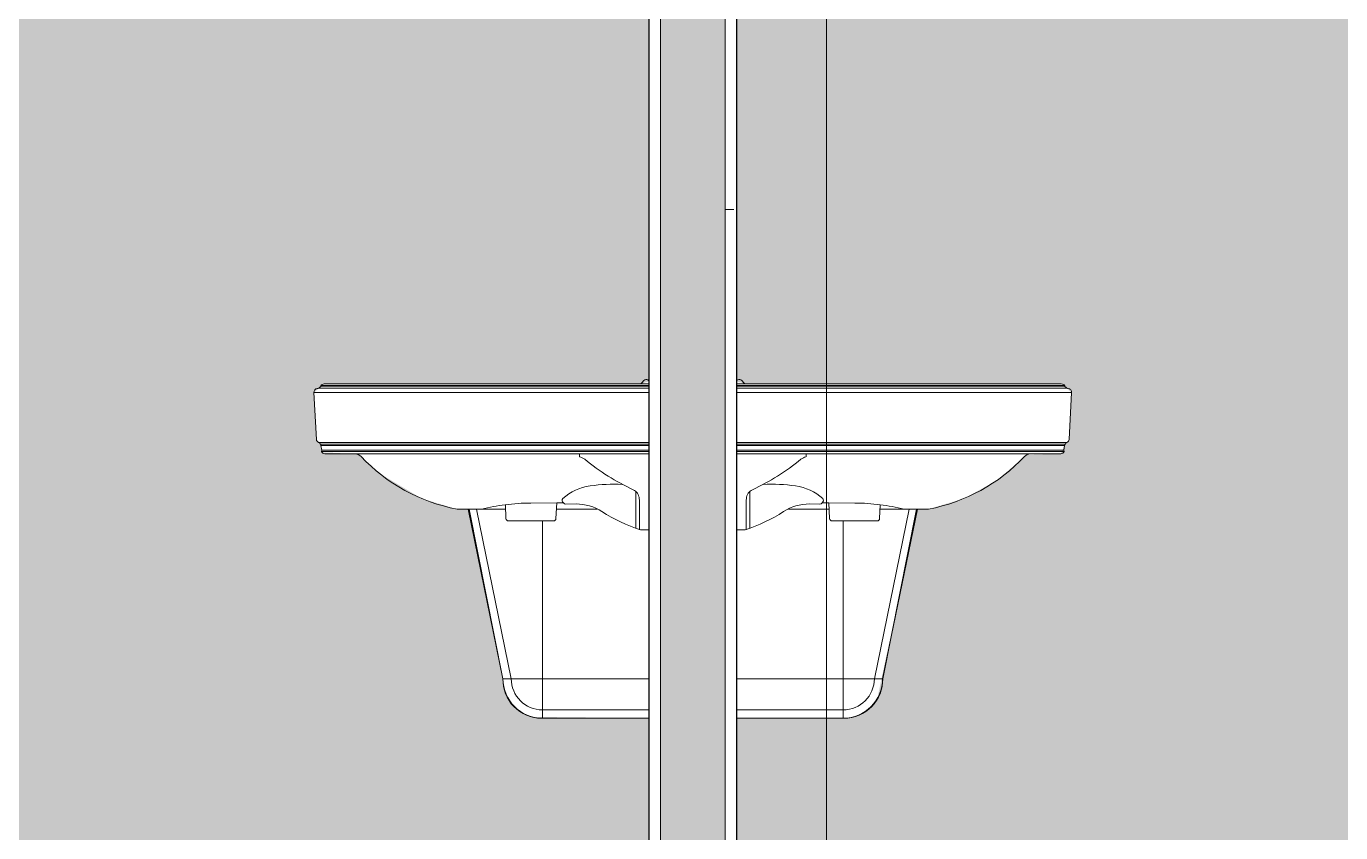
# Model space of a CAD drawing. Header units: inches. Extents: x -55396 to -733, y -290 to 853.
# Drawn here: x -15764.2 to -15693.1, y 37.6 to 81.2 of the extents above; entities that cross this region are included whole.
import ezdxf

# ---------------------------------------------------------------- set-up
doc = ezdxf.new("R2010")
doc.units = ezdxf.units.IN
doc.header["$MEASUREMENT"] = 0
for name, color, linetype, lineweight in [('A-WALL', 113, 'Continuous', 9), ('A-WALL-PATT', 111, 'Continuous', 25), ('G-ANNO-SYMB', 111, 'Continuous', 9), ('I-WALL', 2, 'Continuous', 9), ('P-SANR-FIXT', 6, 'Continuous', 9)]:
    doc.layers.add(name, color=color, linetype=linetype, lineweight=lineweight)

# ---------------------------------------------------------------- blocks, each defined once
blk = doc.blocks.new('Sink-Bathroom-Kohler-Pinoir-2035-8 - Vitreous_China-0-White-3242-Section 1')
at = {"layer": 'P-SANR-FIXT', "color": 250}
for p, q in [((22620.49, 61.881), (22602.99, 61.881)), ((22603.096, 62.122), (22603.15, 62.122)), ((22603.51, 61.881), (22620.543, 61.881)), ((22620.726, 61.8), (22602.99, 61.8)), ((22620.716, 61.755), (22602.99, 61.755)), ((22620.845, 61.651), (22602.99, 61.651)), ((22621.101, 61.421), (22602.99, 61.421)), ((22620.726, 61.8), (22620.716, 61.755)), ((22621.101, 61.421), (22620.968, 58.886)), ((22602.99, 58.72), (22620.846, 58.72)), ((22620.742, 58.622), (22602.99, 58.622)), ((22620.723, 58.546), (22602.99, 58.546)), ((22620.674, 58.295), (22602.99, 58.295)), ((22620.723, 58.546), (22620.674, 58.295)), ((22620.674, 58.295), (22620.695, 58.231)), ((22620.846, 58.72), (22620.81, 58.72)), ((22620.695, 58.231), (22602.99, 58.231)), ((22618.972, 58.105), (22602.99, 58.105)), ((22606.737, 58.105), (22606.737, 57.949)), ((22620.509, 58.105), (22618.877, 58.105)), ((22603.514, 55.679), (22603.499, 55.61)), ((22603.499, 55.61), (22603.499, 54)), ((22603.698, 56.07), (22603.698, 54.084)), ((22607.969, 55.456), (22607.605, 55.456)), ((22609.37, 55.444), (22607.609, 55.46)), ((22608.014, 54.599), (22607.969, 55.456)), ((22607.987, 55.115), (22605.788, 55.115)), ((22607.479, 55.39), (22606.924, 55.395)), ((22610.433, 45.943), (22612.313, 55.115)), ((22610.752, 55.342), (22610.716, 54.599)), ((22612.04, 55.115), (22610.741, 55.115)), ((22612.761, 55.115), (22610.882, 45.943)), ((22612.716, 55.115), (22610.883, 45.943)), ((22613.364, 55.115), (22612.04, 55.115)), ((22610.588, 54.48), (22608.142, 54.48)), ((22608.744, 54.48), (22608.744, 43.805)), ((22603.447, 54), (22602.99, 54)), ((22610.883, 45.943), (22602.99, 45.943)), ((22608.744, 44.254), (22602.99, 44.254)), ((22608.743, 43.805), (22602.99, 43.805)), ((22602.99, 43.805), (22608.796, 43.805))]:
    blk.add_line(p, q, dxfattribs=at)
for centre, radius, start, end in [((22603.096, 62.017), 0.105, 90, 180), ((22603.091, 61.843), 0.285, 29.67737, 78.03276), ((22603.516, 62.086), 0.204, 209.67737, 268.24699), ((22620.543, 61.636), 0.245, 64, 90), ((22620.537, 61.624), 0.258, 42.86018, 64), ((22620.32, 61.13), 0.74, 44.78459, 57.65186), ((22620.927, 61.794), 0.164, 240.21837, 267.78163), ((22620.913, 61.441), 0.189, 353.87058, 87.78163), ((22620.912, 58.538), 0.189, 153.73733, 177.78363), ((22620.533, 58.839), 0.301, 313.98242, 336.75526), ((22620.781, 58.895), 0.187, 290.21797, 357), ((22598.775, 67.122), 12.072, 294.81113, 309.50832), ((22607.446, 56.176), 1.91, 111.81333, 121.27444), ((22611.586, 64.513), 9.565, 280.71586, 316.76909), ((22618.922, 57.571), 0.536, 94.78466, 133.21534), ((22620.51, 58.305), 0.2, 269.91798, 338.08202), ((22604.077, 55.654), 0.563, 114.81113, 177.40918), ((22604.853, 46.74), 9.723, 82.20354, 92.53012), ((22605.798, 53.647), 2.751, 47.79646, 82.20354), ((22607.481, 55.54), 0.15, 269.50168, 326.25251), ((22607.52, 55.591), 0.158, 304.25765, 36.88766), ((22609.267, 44.012), 11.433, 82.51824, 89.48176), ((22600.843, 62.224), 8.626, 287.56998, 302.88355), ((22606.933, 52.805), 2.59, 90.19759, 122.88355), ((22609.874, 46.599), 8.787, 75.72956, 84.27044), ((22608.142, 54.608), 0.129, 184, 270), ((22610.591, 54.605), 0.125, 268.67947, 357.27144), ((22608.743, 45.943), 2.138, 270, 0), ((22608.744, 45.943), 1.689, 270, 360), ((22608.796, 45.891), 2.087, 270, 1.4104)]:
    blk.add_arc(centre, radius, start, end, dxfattribs=at)
blk = doc.blocks.new('Sink-Bathroom-Kohler-Pinoir-2035-8 - Vitreous_China-0-White-11071-Section 1')
at = {"layer": 'P-SANR-FIXT', "color": 250}
for p, q in [((22597.721, 61.881), (22580.688, 61.881)), ((22580.74, 61.881), (22598.24, 61.881)), ((22598.135, 62.122), (22598.081, 62.122)), ((22580.13, 61.421), (22598.24, 61.421)), ((22580.13, 61.421), (22580.263, 58.886)), ((22580.386, 61.651), (22598.24, 61.651)), ((22580.504, 61.8), (22598.24, 61.8)), ((22580.504, 61.8), (22580.515, 61.755)), ((22580.515, 61.755), (22598.24, 61.755)), ((22598.24, 58.72), (22580.385, 58.72)), ((22580.385, 58.72), (22580.421, 58.72)), ((22580.489, 58.622), (22598.24, 58.622)), ((22580.508, 58.546), (22598.24, 58.546)), ((22580.508, 58.546), (22580.557, 58.295)), ((22580.557, 58.295), (22580.535, 58.231)), ((22580.557, 58.295), (22598.24, 58.295)), ((22580.535, 58.231), (22598.24, 58.231)), ((22580.721, 58.105), (22582.354, 58.105)), ((22582.259, 58.105), (22598.24, 58.105)), ((22594.494, 58.105), (22594.494, 57.949)), ((22591.86, 55.444), (22593.621, 55.46)), ((22593.217, 54.599), (22593.262, 55.456)), ((22593.262, 55.456), (22593.625, 55.456)), ((22597.533, 56.07), (22597.533, 54.084)), ((22597.716, 55.679), (22597.731, 55.61)), ((22597.731, 55.61), (22597.731, 54)), ((22587.867, 55.115), (22589.19, 55.115)), ((22588.47, 55.115), (22590.349, 45.943)), ((22588.515, 55.115), (22590.348, 45.943)), ((22590.797, 45.943), (22588.918, 55.115)), ((22589.19, 55.115), (22590.49, 55.115)), ((22590.479, 55.342), (22590.514, 54.599)), ((22593.244, 55.115), (22595.443, 55.115)), ((22593.751, 55.39), (22594.306, 55.395)), ((22590.642, 54.48), (22593.089, 54.48)), ((22592.486, 54.48), (22592.486, 43.805)), ((22597.783, 54), (22598.24, 54)), ((22590.348, 45.943), (22598.24, 45.943)), ((22592.486, 44.254), (22598.24, 44.254)), ((22598.24, 43.805), (22592.434, 43.805)), ((22592.487, 43.805), (22598.24, 43.805))]:
    blk.add_line(p, q, dxfattribs=at)
for centre, radius, start, end in [((22580.694, 61.624), 0.258, 116, 137.13982), ((22580.688, 61.636), 0.245, 90, 116), ((22597.715, 62.086), 0.204, 271.75301, 330.32263), ((22598.14, 61.843), 0.285, 101.96724, 150.32263), ((22598.135, 62.017), 0.105, 0, 90), ((22580.318, 61.441), 0.189, 92.21837, 186.12942), ((22580.304, 61.794), 0.164, 272.21837, 299.78163), ((22580.911, 61.13), 0.74, 122.34814, 135.21541), ((22580.449, 58.895), 0.187, 183, 249.78203), ((22580.698, 58.839), 0.301, 203.24474, 226.01758), ((22580.319, 58.538), 0.189, 2.21637, 26.26267), ((22580.721, 58.305), 0.2, 201.91798, 270.08202), ((22582.309, 57.571), 0.536, 46.78466, 85.21534), ((22589.645, 64.513), 9.565, 223.23091, 259.28414), ((22593.784, 56.176), 1.91, 58.72556, 68.18667), ((22602.456, 67.122), 12.072, 230.49168, 245.18887), ((22595.432, 53.647), 2.751, 97.79646, 132.20354), ((22596.378, 46.74), 9.723, 87.46988, 97.79646), ((22597.154, 55.654), 0.563, 2.59082, 65.18887), ((22591.964, 44.012), 11.433, 90.51824, 97.48176), ((22593.71, 55.591), 0.158, 143.11234, 235.74235), ((22593.75, 55.54), 0.15, 213.74749, 270.49832), ((22591.356, 46.599), 8.787, 95.72956, 104.27044), ((22594.298, 52.805), 2.59, 57.11645, 89.80241), ((22600.387, 62.224), 8.626, 237.11645, 252.43002), ((22590.639, 54.605), 0.125, 182.72856, 271.32053), ((22593.089, 54.608), 0.129, 270, 356), ((22592.434, 45.891), 2.087, 178.5896, 270), ((22592.487, 45.943), 2.138, 180, 270), ((22592.486, 45.943), 1.689, 180, 270)]:
    blk.add_arc(centre, radius, start, end, dxfattribs=at)
blk = doc.blocks.new('Locker Rooms and Restrooms_rvt-3-Section 1')
at = {"layer": 'A-WALL-PATT', "lineweight": 9}
h = blk.add_hatch(dxfattribs=at)
h.set_pattern_fill('FP_23', color=250, style=0, pattern_type=2)
h.set_pattern_definition([(0, (22011.012, 102), (61.44, 15.36), [2.534, -43.546, 2.534, -43.546, -245.76]), (0, (22011.012, 102), (61.44, 15.36), [-92.16, 2.534, -89.626, 2.534, -43.546, -107.52]), (0, (22011.012, 102), (61.44, 15.36), [-230.4, 2.534, -28.186, 2.534, -74.266]), (120, (22034.052, 109.68), (-44.02215, 45.5286), [2.534, -43.546, 2.534, -43.546, -245.76]), (120, (22034.052, 109.68), (-44.02215, 45.5286), [-92.16, 2.534, -89.626, 2.534, -43.546, -107.52]), (120, (22034.052, 109.68), (-44.02215, 45.5286), [-230.4, 2.534, -28.186, 2.534, -74.266]), (240, (22041.732, 140.4), (-17.41785, -60.8886), [2.534, -43.546, 2.534, -43.546, -245.76]), (240, (22041.732, 140.4), (-17.41785, -60.8886), [-92.16, 2.534, -89.626, 2.534, -43.546, -107.52]), (240, (22041.732, 140.4), (-17.41785, -60.8886), [-230.4, 2.534, -28.186, 2.534, -74.266])])
h.paths.add_polyline_path([(22602.99, 0), (22602.99, 125), (22602.365, 125), (22602.365, 0)], flags=0)
at = {"layer": 'I-WALL', "lineweight": 5}
blk.add_hatch(color=254, dxfattribs=at).paths.add_polyline_path([(22602.365, 0), (22602.365, 125), (22598.865, 125), (22598.865, 0)], flags=0)
at = {"layer": 'A-WALL', "color": 250}
for p, q in [((22598.865, 0), (22598.865, 125)), ((22602.365, 0), (22602.365, 125))]:
    blk.add_line(p, q, dxfattribs=at)
at = {"layer": 'I-WALL', "color": 130, "lineweight": 25}
for p, q in [((22598.24, 125), (22598.24, 0)), ((22602.99, 0), (22602.99, 125))]:
    blk.add_line(p, q, dxfattribs=at)
at = {"color": 250, "lineweight": 9}
for name in ['Sink-Bathroom-Kohler-Pinoir-2035-8 - Vitreous_China-0-White-11071-Section 1', 'Sink-Bathroom-Kohler-Pinoir-2035-8 - Vitreous_China-0-White-3242-Section 1']:
    blk.add_blockref(name, (0, 0), dxfattribs=at)

msp = doc.modelspace()

# ---------------------------------------------------------------- hatches: boundary and pattern name
at = {"layer": 'I-WALL', "lineweight": 5}
h = msp.add_hatch(color=256, dxfattribs=at)
h.paths.add_polyline_path([(-15725.781, 26.022), (-15725.589, 27.525), (-15725.29, 27.72), (-15725.171, 27.75), (-15715.305, 27.662), (-15715.08, 27.564), (-15714.963, 27.502), (-15715.04, 27.436), (-15714.877, 27.405), (-15714.73, 27.379), (-15714.511, 27.294), (-15714.439, 27.294), (-15714.328, 26.022), (-15714.511, 26.022), (-15714.511, 25.87), (-15714.804, 25.75), (-15715.3, 16.718), (-15715.551, 15.491), (-15715.741, 15.491), (-15715.795, 15.217), (-15715.934, 15.178), (-15716.029, 15.017), (-15716.25, 14.949), (-15716.279, 14.895), (-15716.882, 14.819), (-15716.973, 14.839), (-15718.054, 14.75), (-15723.803, 14.797), (-15724.015, 14.844), (-15724.358, 15.107), (-15724.558, 15.491), (-15724.918, 17.25), (-15725.304, 25.75), (-15725.716, 25.831), (-15725.768, 25.92)], flags=0)
h.paths.add_polyline_path([(-15734.12, 0), (-15730.531, 0), (-15730.531, 43.805), (-15736.837, 43.878), (-15737.353, 44.091), (-15737.796, 44.431), (-15738.135, 44.874), (-15738.349, 45.389), (-15738.67, 47.153), (-15740.309, 55.115), (-15740.904, 55.115), (-15742.822, 55.691), (-15744.887, 56.921), (-15746.3, 58.082), (-15746.417, 58.105), (-15748.083, 58.179), (-15748.385, 58.757), (-15748.508, 58.886), (-15748.641, 61.421), (-15748.083, 61.881), (-15730.999, 61.89), (-15730.531, 62.017), (-15730.531, 125), (-15725.781, 125), (-15725.781, 62.017), (-15725.261, 61.881), (-15708.228, 61.881), (-15707.67, 61.421), (-15707.803, 58.886), (-15708.099, 58.46), (-15708.261, 58.105), (-15710.121, 58.034), (-15710.217, 57.962), (-15711.733, 56.654), (-15713.489, 55.691), (-15715.407, 55.115), (-15716.01, 55.115), (-15718.176, 44.874), (-15718.516, 44.431), (-15718.958, 44.091), (-15719.474, 43.878), (-15720.027, 43.805), (-15725.781, 43.805), (-15725.781, 0), (-15722.191, 0), (-15721.267, 8.125), (-15721.267, 13.25), (-15722.304, 13.25), (-15722.247, 14.25), (-15694.304, 14.25), (-15694.381, 13.726), (-15694.442, 13.437), (-15695.028, 12.016), (-15695.339, 11.478), (-15696.735, 10.267), (-15698.711, 8.987), (-15701.09, 7.942), (-15700.168, 0), (-15645.843, 0), (-15645.843, 124.785), (-15807.781, 131.532), (-15807.781, 0), (-15756.143, 0), (-15755.221, 7.942), (-15757.06, 8.738), (-15758.402, 9.45), (-15760.007, 10.567), (-15761.121, 11.719), (-15761.643, 12.806), (-15761.81, 13.437), (-15762.007, 13.985), (-15762.007, 14.25), (-15734.007, 14.25), (-15734.065, 13.25), (-15735.044, 13.25), (-15735.002, 8.081), (-15734.257, 1.25)], flags=0)
h.paths.add_polyline_path([(-15961.968, 0), (-15812.531, 0), (-15812.531, 131.73), (-15890.782, 134.991), (-15890.004, 134.042), (-15888.895, 131.967), (-15888.212, 129.716), (-15887.981, 127.375), (-15888.212, 125.034), (-15888.895, 122.783), (-15890.004, 120.708), (-15891.496, 118.89), (-15893.314, 117.397), (-15895.389, 116.288), (-15897.64, 115.606), (-15899.981, 115.375), (-15902.322, 115.606), (-15904.573, 116.288), (-15906.648, 117.397), (-15908.467, 118.89), (-15909.959, 120.708), (-15911.068, 122.783), (-15911.751, 125.034), (-15911.981, 127.375), (-15911.751, 129.716), (-15911.068, 131.967), (-15909.959, 134.042), (-15908.572, 135.732), (-15958.468, 137.811), (-15958.468, 98.25), (-15959.218, 98.25), (-15959.218, 97), (-15959.793, 96.518), (-15959.863, 96.602), (-15959.327, 97.051), (-15959.327, 98.25), (-15963.718, 98.25), (-15963.718, 98), (-15961.968, 98), (-15961.968, 1.75)], flags=0)
h.paths.add_polyline_path([(-15604.741, 0), (-15556.718, 0), (-15556.718, 146.593), (-15557.214, 146.614), (-15557.25, 145.755), (-15641.093, 149.248), (-15641.093, 125.948), (-15558.219, 122.495), (-15558.275, 121.136), (-15641.093, 124.587), (-15641.093, 0)], flags=0)
h.paths.add_polyline_path([(-15710.536, 8.125), (-15710.536, 8.137), (-15711.304, 9.094), (-15711.885, 10.928), (-15711.767, 10.313), (-15711.259, 8.986), (-15710.666, 8.28)], flags=0)
h.paths.add_polyline_path([(-15745.775, 8.125), (-15744.988, 9.094), (-15744.487, 10.528), (-15744.565, 10.313), (-15745.151, 8.915), (-15745.785, 8.125)], flags=0)
h.paths.add_polyline_path([(-15704.312, 14.5), (-15712.304, 14.5), (-15712.302, 15.25), (-15712.054, 15.75), (-15694.554, 15.75), (-15694.304, 15.245), (-15694.304, 14.5), (-15702.56, 14.5)], flags=0)
h.paths.add_polyline_path([(-15744.507, 14.5), (-15762.007, 14.5), (-15762.004, 15.25), (-15761.757, 15.75), (-15744.257, 15.75), (-15744.007, 15.245), (-15744.007, 14.5)], flags=0)
h.paths.add_polyline_path([(-15738.614, 14.75), (-15739.037, 14.812), (-15740.076, 14.975), (-15740.129, 15.025), (-15740.32, 15.026), (-15740.448, 15.198), (-15740.567, 15.231), (-15740.627, 15.491), (-15740.76, 15.491), (-15741.12, 17.25), (-15741.466, 25.75), (-15741.568, 25.821), (-15741.834, 25.918), (-15741.846, 26.022), (-15741.983, 26.022), (-15741.801, 27.294), (-15741.695, 27.294), (-15741.413, 27.406), (-15741.417, 27.488), (-15741.231, 27.513), (-15741.324, 27.576), (-15741.262, 27.646), (-15738.257, 27.75), (-15730.903, 27.69), (-15730.682, 27.409), (-15730.626, 27.107), (-15730.595, 25.831), (-15730.78, 25.75), (-15731.007, 25.75), (-15731.393, 17.25), (-15731.853, 15.299), (-15731.953, 15.107), (-15732.297, 14.844), (-15732.719, 14.75), (-15738.522, 14.75)], flags=0)
h.paths.add_polyline_path([(-15748.05, 58.105), (-15748.214, 58.295), (-15748.226, 58.469), (-15748.083, 58.174)], flags=0)
h.paths.add_polyline_path([(-15935.758, 115.385), (-15937.803, 115.82), (-15939.713, 116.67), (-15941.404, 117.899), (-15942.803, 119.453), (-15943.848, 121.263), (-15944.494, 123.252), (-15944.713, 125.331), (-15944.494, 127.41), (-15943.848, 129.398), (-15942.803, 131.209), (-15941.404, 132.762), (-15939.713, 133.991), (-15937.803, 134.841), (-15935.758, 135.276), (-15933.667, 135.276), (-15931.622, 134.841), (-15929.713, 133.991), (-15928.021, 132.762), (-15926.622, 131.209), (-15925.577, 129.398), (-15924.931, 127.41), (-15924.713, 125.331), (-15924.931, 123.252), (-15925.577, 121.263), (-15926.622, 119.453), (-15928.021, 117.899), (-15929.713, 116.67), (-15931.622, 115.82), (-15933.667, 115.385)], flags=0)
h.paths.add_polyline_path([(-15645.843, 126.146), (-15645.843, 149.446), (-15807.781, 156.194), (-15807.781, 132.893), (-15678.577, 127.51)], flags=0)
h.paths.add_polyline_path([(-15812.531, 133.091), (-15812.531, 156.391), (-15958.468, 162.472), (-15958.468, 139.172), (-15907.042, 137.029), (-15906.648, 137.353), (-15904.573, 138.462), (-15902.322, 139.144), (-15899.981, 139.375), (-15897.64, 139.144), (-15895.389, 138.462), (-15893.314, 137.353), (-15892.165, 136.409), (-15837.143, 134.117)], flags=0)
h.paths.add_polyline_path([(-15556.718, 155.101), (-15556.718, 156.102), (-15641.093, 159.617), (-15641.093, 158.616), (-15557.247, 155.123)], flags=0)
h.paths.add_polyline_path([(-15645.843, 158.814), (-15645.843, 159.815), (-15807.781, 166.556), (-15807.781, 165.562), (-15646.816, 158.855)], flags=0)
h.paths.add_polyline_path([(-15812.531, 165.76), (-15812.531, 166.76), (-15958.468, 172.841), (-15958.468, 171.84), (-15813.405, 165.796)], flags=0)
h.paths.add_polyline_path([(-15958.468, 194.5), (-15958.468, 217), (-15963.718, 217), (-15963.718, 194.5), (-15959.218, 194.5)], flags=0)

# ---------------------------------------------------------------- linework, layer by layer
at = {"layer": 'G-ANNO-SYMB'}
msp.add_line((-15720.934, 545.157), (-15720.934, -79.661), dxfattribs=at)

# ---------------------------------------------------------------- block references
at = {"color": 170, "lineweight": 5}
msp.add_blockref('Locker Rooms and Restrooms_rvt-3-Section 1', (-38328.771, 0), dxfattribs=at)

doc.saveas('drawing.dxf')
